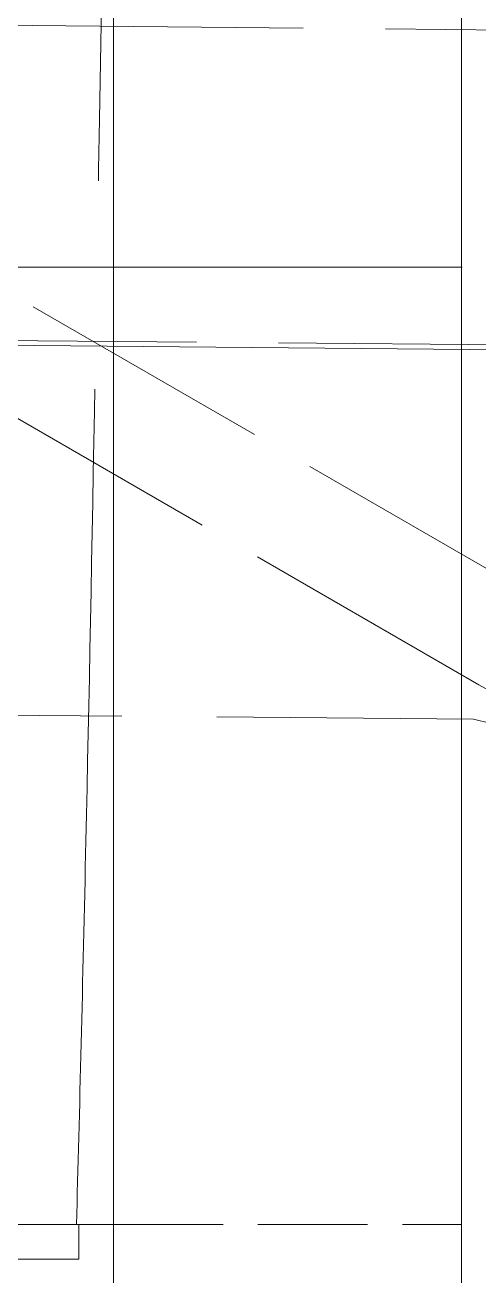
# Model space of a CAD drawing. Header units: millimetres. Extents: x 0 to 5945, y 0 to 4205.
# Drawn here: x 1580.622 to 1581.926, y 2228.809 to 2232.402 of the extents above; entities that cross this region are included whole.
import ezdxf

# ---------------------------------------------------------------- set-up
doc = ezdxf.new("R2010")
doc.units = ezdxf.units.MM
doc.header["$LTSCALE"] = 5
doc.linetypes.add('DASHED', pattern=[0.2067, 0.1654, -0.0413])
doc.layers.add('가려진 것(ISO)', color=2, linetype='DASHED', lineweight=18)

msp = doc.modelspace()

# ---------------------------------------------------------------- linework, layer by layer
at = {"layer": '가려진 것(ISO)', "ltscale": 13.099624}
msp.add_line((1580.8765, 2317.957), (1580.8765, 2141.957), dxfattribs=at)
at = {"layer": '가려진 것(ISO)', "ltscale": 14.18555}
msp.add_line((1581.8765, 2223.957), (1581.8765, 2251.957), dxfattribs=at)
at = {"layer": '가려진 것(ISO)', "ltscale": 1.142768}
msp.add_line((1580.4765, 2232.4025), (1583.4765, 2232.3743), dxfattribs=at)
at = {"layer": '가려진 것(ISO)', "ltscale": 0.888253}
for p, q in [((1582.0765, 2230.7669), (1580.0569, 2231.9329)), ((1581.9265, 2230.5071), (1579.9069, 2231.6731))]:
    msp.add_line(p, q, dxfattribs=at)
at = {"layer": '가려진 것(ISO)', "ltscale": 2.613144}
msp.add_line((1577.0165, 2231.707), (1583.8765, 2231.707), dxfattribs=at)
at = {"layer": '가려진 것(ISO)', "ltscale": 5.333253}
msp.add_line((1583.4765, 2231.457), (1569.4765, 2231.5792), dxfattribs=at)
at = {"layer": '가려진 것(ISO)', "ltscale": 1.142762}
msp.add_line((1583.4765, 2231.4709), (1580.4765, 2231.4971), dxfattribs=at)
at = {"layer": '가려진 것(ISO)', "ltscale": 1.321121}
msp.add_line((1578.4423, 2230.4388), (1581.9105, 2230.4085), dxfattribs=at)
at = {"layer": '가려진 것(ISO)', "ltscale": 0.614795}
msp.add_line((1581.9105, 2230.4085), (1583.4765, 2230.017), dxfattribs=at)
at = {"layer": '가려진 것(ISO)', "ltscale": 0.761779}
msp.add_line((1578.8765, 2228.957), (1580.8765, 2228.957), dxfattribs=at)
at = {"layer": '가려진 것(ISO)', "ltscale": 0.037994}
msp.add_line((1580.7765, 2228.957), (1580.7765, 2228.857), dxfattribs=at)
at = {"layer": '가려진 것(ISO)', "ltscale": 0.380839}
msp.add_line((1580.8765, 2228.957), (1581.8765, 2228.957), dxfattribs=at)
at = {"layer": '가려진 것(ISO)', "ltscale": 0.898559}
msp.add_line((1580.7765, 2228.857), (1578.8765, 2228.857), dxfattribs=at)
at = {"layer": '가려진 것(ISO)', "ltscale": 1.057035}
msp.add_arc((1584.5765, 2235.097), 5.3, 240, 270, dxfattribs=at)
at = {"layer": '가려진 것(ISO)', "ltscale": 2.901517}
msp.add_open_spline([(1580.77, 2228.957), (1580.7746, 2229.1172), (1580.779, 2229.2908), (1580.7881, 2229.6593), (1580.7927, 2229.8534), (1580.8061, 2230.4598), (1580.8147, 2230.903), (1580.8276, 2231.6241), (1580.8319, 2231.8739), (1580.8412, 2232.4213), (1580.8462, 2232.7206), (1580.8598, 2233.5619), (1580.8682, 2234.1197), (1580.8766, 2234.6956)], degree=3, knots=[0.000011, 0.000011, 0.000011, 0.000011, 0.0982372, 0.0982372, 0.1940469, 0.1940469, 0.380951, 0.380951, 0.4747274, 0.4747274, 0.5799091, 0.5799091, 0.7620283, 0.7620283, 0.7620283, 0.7620283], dxfattribs=at)

doc.saveas('drawing.dxf')
